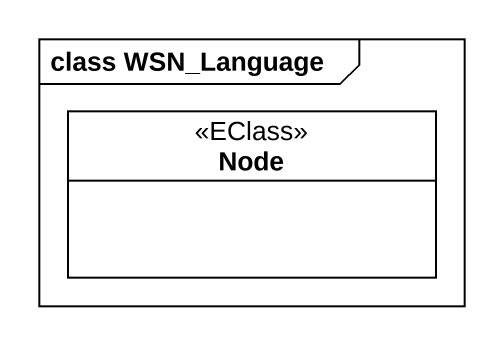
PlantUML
@startuml
mainframe class WSN_Language
hide circle
hide empty members
class "Node" as Node_ <<EClass>>
@enduml
